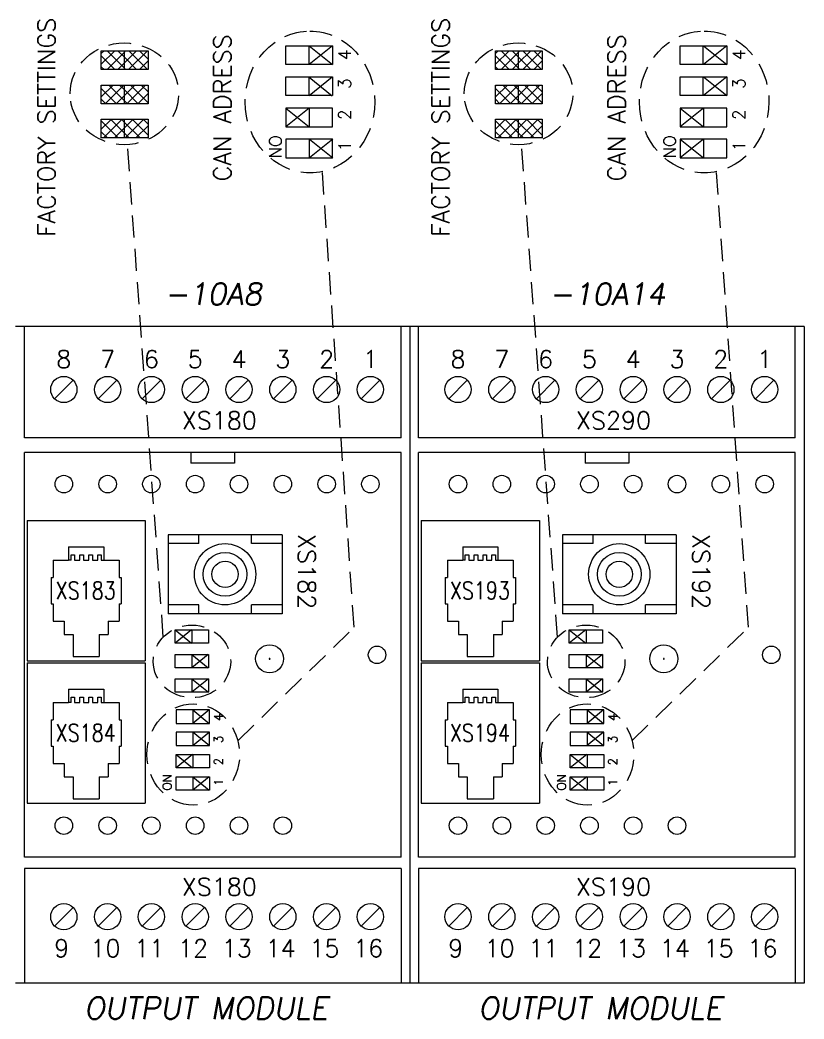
# Model space of a CAD drawing. Extents: x -2993 to 3661, y -4147 to -1441.
# Drawn here: x -1472.5 to -1383, y -2307.7 to -2193.6 of the extents above; entities that cross this region are included whole.
import ezdxf
from ezdxf.enums import TextEntityAlignment as Align

# ---------------------------------------------------------------- set-up
doc = ezdxf.new("R2010")
doc.units = 0
doc.header["$LTSCALE"] = 0.1
doc.header["$MEASUREMENT"] = 0
doc.linetypes.add('DASHED', pattern=[19.05, 12.7, -6.35])
doc.layers.get('0').update_dxf_attribs({"linetype": 'CONTINUOUS'})
doc.styles.get("Standard").update_dxf_attribs({"font": 'simplex.shx'})

msp = doc.modelspace()

# ---------------------------------------------------------------- linework, layer by layer
at = {"linetype": 'Continuous', "lineweight": 13}
for p, q in [((-1442.17, -2196.59), (-1436.83, -2196.59)), ((-1442.17, -2198.73), (-1442.17, -2196.59)), ((-1439.53, -2198.73), (-1439.53, -2196.59)), ((-1436.83, -2196.59), (-1436.83, -2198.73)), ((-1397.17, -2196.59), (-1391.83, -2196.59)), ((-1397.17, -2198.73), (-1397.17, -2196.59)), ((-1394.53, -2198.73), (-1394.53, -2196.59)), ((-1391.83, -2196.59), (-1391.83, -2198.73)), ((-1463.24, -2197.17), (-1457.9, -2197.17)), ((-1463.24, -2199.3), (-1463.24, -2197.17)), ((-1460.61, -2199.3), (-1460.61, -2197.17)), ((-1457.9, -2197.17), (-1457.9, -2199.3)), ((-1418.24, -2197.17), (-1412.9, -2197.17)), ((-1418.24, -2199.3), (-1418.24, -2197.17)), ((-1415.61, -2199.3), (-1415.61, -2197.17)), ((-1412.9, -2197.17), (-1412.9, -2199.3)), ((-1457.9, -2199.3), (-1463.24, -2199.3)), ((-1436.83, -2198.73), (-1442.17, -2198.73)), ((-1412.9, -2199.3), (-1418.24, -2199.3)), ((-1391.83, -2198.73), (-1397.17, -2198.73)), ((-1442.17, -2200.15), (-1436.83, -2200.15)), ((-1442.17, -2202.28), (-1442.17, -2200.15)), ((-1439.53, -2202.28), (-1439.53, -2200.15)), ((-1436.83, -2200.15), (-1436.83, -2202.28)), ((-1397.17, -2200.15), (-1391.83, -2200.15)), ((-1397.17, -2202.28), (-1397.17, -2200.15)), ((-1394.53, -2202.28), (-1394.53, -2200.15)), ((-1391.83, -2200.15), (-1391.83, -2202.28)), ((-1463.24, -2201.08), (-1457.9, -2201.08)), ((-1463.24, -2203.21), (-1463.24, -2201.08)), ((-1460.61, -2203.21), (-1460.61, -2201.08)), ((-1457.9, -2201.08), (-1457.9, -2203.21)), ((-1418.24, -2201.08), (-1412.9, -2201.08)), ((-1418.24, -2203.21), (-1418.24, -2201.08)), ((-1415.61, -2203.21), (-1415.61, -2201.08)), ((-1412.9, -2201.08), (-1412.9, -2203.21)), ((-1436.83, -2202.28), (-1442.17, -2202.28)), ((-1391.83, -2202.28), (-1397.17, -2202.28)), ((-1457.9, -2203.21), (-1463.24, -2203.21)), ((-1436.83, -2203.71), (-1442.17, -2203.71)), ((-1442.17, -2203.71), (-1442.17, -2205.84)), ((-1439.46, -2205.84), (-1439.46, -2203.71)), ((-1436.83, -2205.84), (-1436.83, -2203.71)), ((-1412.9, -2203.21), (-1418.24, -2203.21)), ((-1391.83, -2203.71), (-1397.17, -2203.71)), ((-1397.17, -2203.71), (-1397.17, -2205.84)), ((-1394.46, -2205.84), (-1394.46, -2203.71)), ((-1391.83, -2205.84), (-1391.83, -2203.71)), ((-1463.24, -2204.99), (-1457.9, -2204.99)), ((-1463.24, -2207.12), (-1463.24, -2204.99)), ((-1460.61, -2207.12), (-1460.61, -2204.99)), ((-1457.9, -2204.99), (-1457.9, -2207.12)), ((-1418.24, -2204.99), (-1412.9, -2204.99)), ((-1418.24, -2207.12), (-1418.24, -2204.99)), ((-1415.61, -2207.12), (-1415.61, -2204.99)), ((-1412.9, -2204.99), (-1412.9, -2207.12)), ((-1442.17, -2205.84), (-1436.83, -2205.84)), ((-1397.17, -2205.84), (-1391.83, -2205.84)), ((-1457.9, -2207.12), (-1463.24, -2207.12)), ((-1436.83, -2207.26), (-1442.17, -2207.26)), ((-1442.17, -2207.26), (-1442.17, -2209.4)), ((-1439.46, -2209.4), (-1439.46, -2207.26)), ((-1436.83, -2209.4), (-1436.83, -2207.26)), ((-1412.9, -2207.12), (-1418.24, -2207.12)), ((-1391.83, -2207.26), (-1397.17, -2207.26)), ((-1397.17, -2207.26), (-1397.17, -2209.4)), ((-1394.46, -2209.4), (-1394.46, -2207.26)), ((-1391.83, -2209.4), (-1391.83, -2207.26)), ((-1442.17, -2209.4), (-1436.83, -2209.4)), ((-1397.17, -2209.4), (-1391.83, -2209.4)), ((-1466.69, -2254.73), (-1466.29, -2254.73)), ((-1466.69, -2255.31), (-1466.69, -2254.73)), ((-1466.29, -2254.73), (-1466.29, -2255.31)), ((-1465.68, -2254.73), (-1465.27, -2254.73)), ((-1465.68, -2255.31), (-1465.68, -2254.73)), ((-1465.27, -2254.73), (-1465.27, -2255.31)), ((-1464.66, -2255.31), (-1464.66, -2254.73)), ((-1464.66, -2254.73), (-1464.26, -2254.73)), ((-1464.26, -2254.73), (-1464.26, -2255.31)), ((-1463.65, -2254.73), (-1463.24, -2254.73)), ((-1463.65, -2255.31), (-1463.65, -2254.73)), ((-1463.24, -2254.73), (-1463.24, -2255.31)), ((-1421.69, -2254.73), (-1421.29, -2254.73)), ((-1421.69, -2255.31), (-1421.69, -2254.73)), ((-1421.29, -2254.73), (-1421.29, -2255.31)), ((-1420.68, -2254.73), (-1420.27, -2254.73)), ((-1420.68, -2255.31), (-1420.68, -2254.73)), ((-1420.27, -2254.73), (-1420.27, -2255.31)), ((-1419.66, -2255.31), (-1419.66, -2254.73)), ((-1419.66, -2254.73), (-1419.26, -2254.73)), ((-1419.26, -2254.73), (-1419.26, -2255.31)), ((-1418.65, -2254.73), (-1418.24, -2254.73)), ((-1418.65, -2255.31), (-1418.65, -2254.73)), ((-1418.24, -2254.73), (-1418.24, -2255.31)), ((-1466.29, -2255.31), (-1465.68, -2255.31)), ((-1465.27, -2255.31), (-1464.66, -2255.31)), ((-1464.26, -2255.31), (-1463.65, -2255.31)), ((-1421.29, -2255.31), (-1420.68, -2255.31)), ((-1420.27, -2255.31), (-1419.66, -2255.31)), ((-1419.26, -2255.31), (-1418.65, -2255.31)), ((-1454.82, -2264.81), (-1454.82, -2263.29)), ((-1454.82, -2263.29), (-1451.01, -2263.29)), ((-1454.82, -2263.29), (-1451.01, -2263.29)), ((-1452.89, -2263.29), (-1452.89, -2264.81)), ((-1451.01, -2263.29), (-1451.01, -2264.81)), ((-1409.82, -2264.81), (-1409.82, -2263.29)), ((-1409.82, -2263.29), (-1406.01, -2263.29)), ((-1409.82, -2263.29), (-1406.01, -2263.29)), ((-1407.89, -2263.29), (-1407.89, -2264.81)), ((-1406.01, -2263.29), (-1406.01, -2264.81)), ((-1451.01, -2264.81), (-1454.82, -2264.81)), ((-1451.01, -2264.81), (-1454.82, -2264.81)), ((-1406.01, -2264.81), (-1409.82, -2264.81)), ((-1406.01, -2264.81), (-1409.82, -2264.81)), ((-1454.82, -2267.61), (-1454.82, -2266.08)), ((-1454.82, -2266.08), (-1451.01, -2266.08)), ((-1454.82, -2266.08), (-1451.01, -2266.08)), ((-1452.89, -2266.08), (-1452.89, -2267.61)), ((-1451.01, -2266.08), (-1451.01, -2267.61)), ((-1409.82, -2267.61), (-1409.82, -2266.08)), ((-1409.82, -2266.08), (-1406.01, -2266.08)), ((-1409.82, -2266.08), (-1406.01, -2266.08)), ((-1407.89, -2266.08), (-1407.89, -2267.61)), ((-1406.01, -2266.08), (-1406.01, -2267.61)), ((-1451.01, -2267.61), (-1454.82, -2267.61)), ((-1451.01, -2267.61), (-1454.82, -2267.61)), ((-1406.01, -2267.61), (-1409.82, -2267.61)), ((-1406.01, -2267.61), (-1409.82, -2267.61)), ((-1454.82, -2270.4), (-1454.82, -2268.88)), ((-1454.82, -2268.88), (-1451.01, -2268.88)), ((-1454.82, -2268.88), (-1451.01, -2268.88)), ((-1452.89, -2268.88), (-1452.89, -2270.4)), ((-1451.01, -2268.88), (-1451.01, -2270.4)), ((-1409.82, -2270.4), (-1409.82, -2268.88)), ((-1409.82, -2268.88), (-1406.01, -2268.88)), ((-1409.82, -2268.88), (-1406.01, -2268.88)), ((-1407.89, -2268.88), (-1407.89, -2270.4)), ((-1406.01, -2268.88), (-1406.01, -2270.4)), ((-1466.69, -2271.56), (-1466.69, -2270.98)), ((-1466.69, -2270.98), (-1466.29, -2270.98)), ((-1466.29, -2270.98), (-1466.29, -2271.56)), ((-1465.68, -2270.98), (-1465.27, -2270.98)), ((-1465.68, -2271.56), (-1465.68, -2270.98)), ((-1465.27, -2270.98), (-1465.27, -2271.56)), ((-1464.66, -2271.56), (-1464.66, -2270.98)), ((-1464.66, -2270.98), (-1464.26, -2270.98)), ((-1464.26, -2270.98), (-1464.26, -2271.56)), ((-1463.65, -2271.56), (-1463.65, -2270.98)), ((-1463.65, -2270.98), (-1463.24, -2270.98)), ((-1463.24, -2270.98), (-1463.24, -2271.56)), ((-1451.01, -2270.4), (-1454.82, -2270.4)), ((-1451.01, -2270.4), (-1454.82, -2270.4)), ((-1421.69, -2271.56), (-1421.69, -2270.98)), ((-1421.69, -2270.98), (-1421.29, -2270.98)), ((-1421.29, -2270.98), (-1421.29, -2271.56)), ((-1420.68, -2270.98), (-1420.27, -2270.98)), ((-1420.68, -2271.56), (-1420.68, -2270.98)), ((-1420.27, -2270.98), (-1420.27, -2271.56)), ((-1419.66, -2271.56), (-1419.66, -2270.98)), ((-1419.66, -2270.98), (-1419.26, -2270.98)), ((-1419.26, -2270.98), (-1419.26, -2271.56)), ((-1418.65, -2271.56), (-1418.65, -2270.98)), ((-1418.65, -2270.98), (-1418.24, -2270.98)), ((-1418.24, -2270.98), (-1418.24, -2271.56)), ((-1406.01, -2270.4), (-1409.82, -2270.4)), ((-1406.01, -2270.4), (-1409.82, -2270.4)), ((-1466.29, -2271.56), (-1465.68, -2271.56)), ((-1465.27, -2271.56), (-1464.66, -2271.56)), ((-1464.26, -2271.56), (-1463.65, -2271.56)), ((-1421.29, -2271.56), (-1420.68, -2271.56)), ((-1420.27, -2271.56), (-1419.66, -2271.56)), ((-1419.26, -2271.56), (-1418.65, -2271.56)), ((-1454.7, -2272.43), (-1454.7, -2273.96)), ((-1450.89, -2272.43), (-1454.7, -2272.43)), ((-1452.79, -2272.43), (-1452.79, -2273.96)), ((-1450.89, -2273.96), (-1450.89, -2272.43)), ((-1409.7, -2272.43), (-1409.7, -2273.96)), ((-1405.89, -2272.43), (-1409.7, -2272.43)), ((-1407.79, -2272.43), (-1407.79, -2273.96)), ((-1405.89, -2273.96), (-1405.89, -2272.43)), ((-1454.7, -2273.96), (-1450.89, -2273.96)), ((-1409.7, -2273.96), (-1405.89, -2273.96)), ((-1450.89, -2274.97), (-1454.7, -2274.97)), ((-1454.7, -2274.97), (-1454.7, -2276.5)), ((-1452.79, -2274.97), (-1452.79, -2276.5)), ((-1450.89, -2276.5), (-1450.89, -2274.97)), ((-1405.89, -2274.97), (-1409.7, -2274.97)), ((-1409.7, -2274.97), (-1409.7, -2276.5)), ((-1407.79, -2274.97), (-1407.79, -2276.5)), ((-1405.89, -2276.5), (-1405.89, -2274.97)), ((-1454.7, -2276.5), (-1450.89, -2276.5)), ((-1409.7, -2276.5), (-1405.89, -2276.5)), ((-1454.7, -2279.04), (-1454.7, -2277.51)), ((-1454.7, -2277.51), (-1450.89, -2277.51)), ((-1452.79, -2277.51), (-1452.79, -2279.04)), ((-1450.89, -2277.51), (-1450.89, -2279.04)), ((-1409.7, -2279.04), (-1409.7, -2277.51)), ((-1409.7, -2277.51), (-1405.89, -2277.51)), ((-1407.79, -2277.51), (-1407.79, -2279.04)), ((-1405.89, -2277.51), (-1405.89, -2279.04)), ((-1450.89, -2279.04), (-1454.7, -2279.04)), ((-1405.89, -2279.04), (-1409.7, -2279.04)), ((-1454.7, -2280.05), (-1450.89, -2280.05)), ((-1454.7, -2281.58), (-1454.7, -2280.05)), ((-1452.79, -2280.05), (-1452.79, -2281.58)), ((-1450.89, -2280.05), (-1450.89, -2281.58)), ((-1409.7, -2280.05), (-1405.89, -2280.05)), ((-1409.7, -2281.58), (-1409.7, -2280.05)), ((-1407.79, -2280.05), (-1407.79, -2281.58)), ((-1405.89, -2280.05), (-1405.89, -2281.58)), ((-1450.89, -2281.58), (-1454.7, -2281.58)), ((-1405.89, -2281.58), (-1409.7, -2281.58))]:
    msp.add_line(p, q, dxfattribs=at)
at = {"color": 7, "lineweight": 13}
for p, q in [((-1436.83, -2196.59), (-1439.5, -2198.73)), ((-1439.5, -2196.59), (-1436.83, -2198.73)), ((-1391.83, -2196.59), (-1394.5, -2198.73)), ((-1394.5, -2196.59), (-1391.83, -2198.73)), ((-1436.87, -2200.18), (-1439.53, -2202.31)), ((-1439.53, -2200.18), (-1436.87, -2202.31)), ((-1391.83, -2200.15), (-1394.5, -2202.28)), ((-1394.5, -2200.15), (-1391.83, -2202.28)), ((-1439.5, -2203.71), (-1442.17, -2205.84)), ((-1442.17, -2203.71), (-1439.5, -2205.84)), ((-1394.5, -2203.71), (-1397.17, -2205.84)), ((-1397.17, -2203.71), (-1394.5, -2205.84)), ((-1436.8, -2207.26), (-1439.46, -2209.4)), ((-1439.46, -2207.26), (-1436.8, -2209.4)), ((-1394.5, -2207.26), (-1397.17, -2209.4)), ((-1397.17, -2207.26), (-1394.5, -2209.4)), ((-1454.82, -2263.29), (-1452.94, -2264.81)), ((-1452.94, -2263.29), (-1454.82, -2264.81)), ((-1409.82, -2263.29), (-1407.94, -2264.81)), ((-1407.94, -2263.29), (-1409.82, -2264.81)), ((-1452.92, -2266.08), (-1451.04, -2267.61)), ((-1451.04, -2266.08), (-1452.92, -2267.61)), ((-1407.92, -2266.08), (-1406.04, -2267.61)), ((-1406.04, -2266.08), (-1407.92, -2267.61)), ((-1452.89, -2268.88), (-1451.01, -2270.4)), ((-1451.01, -2268.88), (-1452.89, -2270.4)), ((-1407.89, -2268.88), (-1406.01, -2270.4)), ((-1406.01, -2268.88), (-1407.89, -2270.4)), ((-1452.79, -2272.43), (-1450.91, -2273.96)), ((-1450.91, -2272.43), (-1452.79, -2273.96)), ((-1407.79, -2272.43), (-1405.91, -2273.96)), ((-1405.91, -2272.43), (-1407.79, -2273.96)), ((-1452.77, -2274.97), (-1450.89, -2276.5)), ((-1450.89, -2274.97), (-1452.77, -2276.5)), ((-1407.79, -2274.97), (-1405.91, -2276.5)), ((-1405.91, -2274.97), (-1407.79, -2276.5)), ((-1454.7, -2277.51), (-1452.82, -2279.04)), ((-1452.82, -2277.51), (-1454.7, -2279.04)), ((-1409.7, -2277.51), (-1407.82, -2279.04)), ((-1407.82, -2277.51), (-1409.7, -2279.04)), ((-1452.79, -2280.05), (-1450.91, -2281.58)), ((-1450.91, -2280.05), (-1452.79, -2281.58)), ((-1409.7, -2280.05), (-1407.82, -2281.58)), ((-1407.82, -2280.05), (-1409.7, -2281.58))]:
    msp.add_line(p, q, dxfattribs=at)
at = {"lineweight": 13}
for p, q in [((-1463.24, -2197.47), (-1462.93, -2197.17)), ((-1463.24, -2198.71), (-1461.7, -2197.17)), ((-1461.69, -2199.3), (-1463.24, -2197.75)), ((-1460.61, -2199.15), (-1462.59, -2197.17)), ((-1462.59, -2199.3), (-1460.61, -2197.31)), ((-1460.61, -2197.91), (-1461.35, -2197.17)), ((-1460.61, -2197.31), (-1460.46, -2197.17)), ((-1460.61, -2198.55), (-1459.22, -2197.17)), ((-1459.22, -2199.3), (-1460.61, -2197.91)), ((-1460.12, -2199.3), (-1457.98, -2197.17)), ((-1457.98, -2199.3), (-1460.11, -2197.17)), ((-1457.9, -2198.14), (-1458.88, -2197.17)), ((-1418.24, -2197.47), (-1417.93, -2197.17)), ((-1418.24, -2198.71), (-1416.7, -2197.17)), ((-1416.69, -2199.3), (-1418.24, -2197.75)), ((-1415.61, -2199.15), (-1417.59, -2197.17)), ((-1417.59, -2199.3), (-1415.61, -2197.31)), ((-1415.61, -2197.91), (-1416.35, -2197.17)), ((-1415.61, -2197.31), (-1415.46, -2197.17)), ((-1415.61, -2198.55), (-1414.22, -2197.17)), ((-1414.22, -2199.3), (-1415.61, -2197.91)), ((-1415.12, -2199.3), (-1412.98, -2197.17)), ((-1412.98, -2199.3), (-1415.11, -2197.17)), ((-1412.9, -2198.14), (-1413.88, -2197.17)), ((-1462.93, -2199.3), (-1463.24, -2198.99)), ((-1461.35, -2199.3), (-1460.61, -2198.55)), ((-1460.46, -2199.3), (-1460.61, -2199.15)), ((-1458.88, -2199.3), (-1457.9, -2198.32)), ((-1417.93, -2199.3), (-1418.24, -2198.99)), ((-1416.35, -2199.3), (-1415.61, -2198.55)), ((-1415.46, -2199.3), (-1415.61, -2199.15)), ((-1413.88, -2199.3), (-1412.9, -2198.32)), ((-1463.24, -2201.18), (-1463.13, -2201.08)), ((-1463.24, -2202.42), (-1461.89, -2201.08)), ((-1461.49, -2203.21), (-1463.24, -2201.47)), ((-1462.79, -2203.21), (-1460.66, -2201.08)), ((-1460.61, -2202.86), (-1462.39, -2201.08)), ((-1460.61, -2201.62), (-1461.15, -2201.08)), ((-1460.61, -2202.26), (-1459.42, -2201.08)), ((-1460.32, -2203.21), (-1458.18, -2201.08)), ((-1457.9, -2203.09), (-1459.92, -2201.08)), ((-1457.9, -2201.85), (-1458.68, -2201.08)), ((-1418.24, -2201.18), (-1418.13, -2201.08)), ((-1418.24, -2202.42), (-1416.89, -2201.08)), ((-1416.49, -2203.21), (-1418.24, -2201.47)), ((-1417.79, -2203.21), (-1415.66, -2201.08)), ((-1415.61, -2202.86), (-1417.39, -2201.08)), ((-1415.61, -2201.62), (-1416.15, -2201.08)), ((-1415.61, -2202.26), (-1414.42, -2201.08)), ((-1415.32, -2203.21), (-1413.18, -2201.08)), ((-1412.9, -2203.09), (-1414.92, -2201.08)), ((-1412.9, -2201.85), (-1413.68, -2201.08)), ((-1462.73, -2203.21), (-1463.24, -2202.7)), ((-1461.55, -2203.21), (-1460.61, -2202.26)), ((-1459.02, -2203.21), (-1460.61, -2201.62)), ((-1459.08, -2203.21), (-1457.9, -2202.04)), ((-1417.73, -2203.21), (-1418.24, -2202.7)), ((-1416.55, -2203.21), (-1415.61, -2202.26)), ((-1414.02, -2203.21), (-1415.61, -2201.62)), ((-1414.08, -2203.21), (-1412.9, -2202.04)), ((-1460.26, -2203.21), (-1460.61, -2202.86)), ((-1415.26, -2203.21), (-1415.61, -2202.86)), ((-1463.24, -2206.13), (-1462.09, -2204.99)), ((-1462.99, -2207.12), (-1460.86, -2204.99)), ((-1460.61, -2206.57), (-1462.19, -2204.99)), ((-1460.61, -2205.34), (-1460.95, -2204.99)), ((-1460.61, -2205.97), (-1459.62, -2204.99)), ((-1460.52, -2207.12), (-1458.38, -2204.99)), ((-1457.9, -2206.8), (-1459.72, -2204.99)), ((-1457.9, -2205.56), (-1458.48, -2204.99)), ((-1418.24, -2206.13), (-1417.09, -2204.99)), ((-1417.99, -2207.12), (-1415.86, -2204.99)), ((-1415.61, -2206.57), (-1417.19, -2204.99)), ((-1415.61, -2205.34), (-1415.95, -2204.99)), ((-1415.61, -2205.97), (-1414.62, -2204.99)), ((-1415.52, -2207.12), (-1413.38, -2204.99)), ((-1412.9, -2206.8), (-1414.72, -2204.99)), ((-1412.9, -2205.56), (-1413.48, -2204.99)), ((-1461.3, -2207.12), (-1463.24, -2205.18)), ((-1461.75, -2207.12), (-1460.61, -2205.97)), ((-1458.82, -2207.12), (-1460.61, -2205.34)), ((-1459.28, -2207.12), (-1457.9, -2205.75)), ((-1416.3, -2207.12), (-1418.24, -2205.18)), ((-1416.75, -2207.12), (-1415.61, -2205.97)), ((-1413.82, -2207.12), (-1415.61, -2205.34)), ((-1414.28, -2207.12), (-1412.9, -2205.75)), ((-1462.53, -2207.12), (-1463.24, -2206.42)), ((-1460.06, -2207.12), (-1460.61, -2206.57)), ((-1458.04, -2207.12), (-1457.9, -2206.99)), ((-1417.53, -2207.12), (-1418.24, -2206.42)), ((-1415.06, -2207.12), (-1415.61, -2206.57)), ((-1413.04, -2207.12), (-1412.9, -2206.99)), ((-1428.02, -2228.64), (-1473.02, -2228.64)), ((-1428.02, -2228.64), (-1473.02, -2228.64)), ((-1472.02, -2241.34), (-1472.02, -2228.64)), ((-1429.02, -2241.34), (-1429.02, -2228.64)), ((-1428.02, -2228.64), (-1428.02, -2303.64)), ((-1428.02, -2228.64), (-1428.02, -2303.64)), ((-1428.02, -2228.64), (-1428.02, -2303.64)), ((-1428.02, -2228.64), (-1428.02, -2303.64)), ((-1428.02, -2228.64), (-1428.02, -2303.64)), ((-1428.02, -2228.64), (-1428.02, -2303.64)), ((-1428.02, -2228.64), (-1428.02, -2303.64)), ((-1428.02, -2228.64), (-1428.02, -2303.64)), ((-1383.02, -2228.64), (-1428.02, -2228.64)), ((-1383.02, -2228.64), (-1428.02, -2228.64)), ((-1428.02, -2228.64), (-1428.02, -2303.64)), ((-1428.02, -2228.64), (-1428.02, -2303.64)), ((-1428.02, -2228.64), (-1428.02, -2303.64)), ((-1428.02, -2228.64), (-1428.02, -2303.64)), ((-1428.02, -2228.64), (-1428.02, -2303.64)), ((-1428.02, -2228.64), (-1428.02, -2303.64)), ((-1428.02, -2228.64), (-1428.02, -2303.64)), ((-1427.02, -2241.34), (-1427.02, -2228.64)), ((-1384.02, -2241.34), (-1384.02, -2228.64)), ((-1383.02, -2228.64), (-1383.02, -2303.64)), ((-1383.02, -2228.64), (-1383.02, -2303.64)), ((-1383.02, -2228.64), (-1383.02, -2303.64)), ((-1383.02, -2228.64), (-1383.02, -2303.64)), ((-1383.02, -2228.64), (-1383.02, -2303.64)), ((-1383.02, -2228.64), (-1383.02, -2303.64)), ((-1383.02, -2228.64), (-1383.02, -2303.64)), ((-1383.02, -2228.64), (-1383.02, -2303.64)), ((-1383.02, -2228.64), (-1383.02, -2303.64)), ((-1383.02, -2228.64), (-1383.02, -2303.64)), ((-1383.02, -2228.64), (-1383.02, -2303.64)), ((-1383.02, -2228.64), (-1383.02, -2303.64)), ((-1383.02, -2228.64), (-1383.02, -2303.64)), ((-1383.02, -2228.64), (-1383.02, -2303.64)), ((-1383.02, -2228.64), (-1383.02, -2303.64)), ((-1466.46, -2234.78), (-1468.58, -2236.9)), ((-1461.46, -2234.78), (-1463.58, -2236.9)), ((-1456.46, -2234.78), (-1458.58, -2236.9)), ((-1451.46, -2234.78), (-1453.58, -2236.9)), ((-1446.46, -2234.78), (-1448.58, -2236.9)), ((-1441.46, -2234.78), (-1443.58, -2236.9)), ((-1436.46, -2234.78), (-1438.58, -2236.9)), ((-1431.46, -2234.78), (-1433.58, -2236.9)), ((-1421.46, -2234.78), (-1423.58, -2236.9)), ((-1416.46, -2234.78), (-1418.58, -2236.9)), ((-1411.46, -2234.78), (-1413.58, -2236.9)), ((-1406.46, -2234.78), (-1408.58, -2236.9)), ((-1401.46, -2234.78), (-1403.58, -2236.9)), ((-1396.46, -2234.78), (-1398.58, -2236.9)), ((-1391.46, -2234.78), (-1393.58, -2236.9)), ((-1386.46, -2234.78), (-1388.58, -2236.9)), ((-1429.02, -2241.34), (-1472.02, -2241.34)), ((-1428.02, -2240.89), (-1428.02, -2291.39)), ((-1384.02, -2241.34), (-1427.02, -2241.34)), ((-1383.02, -2240.89), (-1383.02, -2291.39)), ((-1429.02, -2243.04), (-1472.02, -2243.04)), ((-1472.02, -2289.24), (-1472.02, -2243.04)), ((-1453.02, -2243.04), (-1453.02, -2244.24)), ((-1448.02, -2243.04), (-1448.02, -2244.24)), ((-1429.02, -2289.24), (-1429.02, -2243.04)), ((-1384.02, -2243.04), (-1427.02, -2243.04)), ((-1427.02, -2289.24), (-1427.02, -2243.04)), ((-1408.02, -2243.04), (-1408.02, -2244.24)), ((-1403.02, -2243.04), (-1403.02, -2244.24)), ((-1384.02, -2289.24), (-1384.02, -2243.04)), ((-1448.02, -2244.24), (-1453.02, -2244.24)), ((-1403.02, -2244.24), (-1408.02, -2244.24)), ((-1471.72, -2250.81), (-1458.22, -2250.81)), ((-1471.72, -2250.81), (-1471.72, -2266.81)), ((-1458.22, -2250.81), (-1458.22, -2266.81)), ((-1426.72, -2250.81), (-1413.22, -2250.81)), ((-1426.72, -2250.81), (-1426.72, -2266.81)), ((-1413.22, -2250.81), (-1413.22, -2266.81)), ((-1442.61, -2252.44), (-1455.61, -2252.44)), ((-1455.61, -2252.44), (-1455.61, -2261.44)), ((-1452.11, -2253.44), (-1452.11, -2252.44)), ((-1446.11, -2253.44), (-1446.11, -2252.44)), ((-1442.61, -2252.44), (-1442.61, -2261.44)), ((-1397.61, -2252.44), (-1410.61, -2252.44)), ((-1410.61, -2252.44), (-1410.61, -2261.44)), ((-1407.11, -2253.44), (-1407.11, -2252.44)), ((-1401.11, -2253.44), (-1401.11, -2252.44)), ((-1397.61, -2252.44), (-1397.61, -2261.44)), ((-1466.97, -2253.81), (-1462.97, -2253.81)), ((-1466.97, -2253.81), (-1466.97, -2255.31)), ((-1462.97, -2253.81), (-1462.97, -2255.31)), ((-1452.11, -2253.44), (-1455.61, -2253.44)), ((-1442.61, -2253.44), (-1446.11, -2253.44)), ((-1421.97, -2253.81), (-1417.97, -2253.81)), ((-1421.97, -2253.81), (-1421.97, -2255.31)), ((-1417.97, -2253.81), (-1417.97, -2255.31)), ((-1407.11, -2253.44), (-1410.61, -2253.44)), ((-1397.61, -2253.44), (-1401.11, -2253.44)), ((-1468.72, -2255.31), (-1466.97, -2255.31)), ((-1468.72, -2255.31), (-1468.72, -2257.31)), ((-1466.69, -2255.31), (-1466.97, -2255.31)), ((-1463.24, -2255.31), (-1462.97, -2255.31)), ((-1462.97, -2255.31), (-1461.22, -2255.31)), ((-1461.22, -2255.31), (-1461.22, -2257.31)), ((-1423.72, -2255.31), (-1421.97, -2255.31)), ((-1423.72, -2255.31), (-1423.72, -2257.31)), ((-1421.69, -2255.31), (-1421.97, -2255.31)), ((-1418.24, -2255.31), (-1417.97, -2255.31)), ((-1417.97, -2255.31), (-1416.22, -2255.31)), ((-1416.22, -2255.31), (-1416.22, -2257.31)), ((-1468.97, -2257.31), (-1468.72, -2257.31)), ((-1468.97, -2257.31), (-1468.97, -2260.31)), ((-1461.22, -2257.31), (-1460.97, -2257.31)), ((-1460.97, -2257.31), (-1460.97, -2260.31)), ((-1423.97, -2257.31), (-1423.72, -2257.31)), ((-1423.97, -2257.31), (-1423.97, -2260.31)), ((-1416.22, -2257.31), (-1415.97, -2257.31)), ((-1415.97, -2257.31), (-1415.97, -2260.31)), ((-1468.97, -2260.31), (-1468.72, -2260.31)), ((-1468.72, -2260.31), (-1468.72, -2262.31)), ((-1461.22, -2260.31), (-1460.97, -2260.31)), ((-1461.22, -2260.31), (-1461.22, -2262.31)), ((-1452.11, -2260.44), (-1455.61, -2260.44)), ((-1452.11, -2261.44), (-1452.11, -2260.44)), ((-1442.61, -2260.44), (-1446.11, -2260.44)), ((-1446.11, -2261.44), (-1446.11, -2260.44)), ((-1423.97, -2260.31), (-1423.72, -2260.31)), ((-1423.72, -2260.31), (-1423.72, -2262.31)), ((-1416.22, -2260.31), (-1415.97, -2260.31)), ((-1416.22, -2260.31), (-1416.22, -2262.31)), ((-1407.11, -2260.44), (-1410.61, -2260.44)), ((-1407.11, -2261.44), (-1407.11, -2260.44)), ((-1397.61, -2260.44), (-1401.11, -2260.44)), ((-1401.11, -2261.44), (-1401.11, -2260.44)), ((-1442.61, -2261.44), (-1455.61, -2261.44)), ((-1397.61, -2261.44), (-1410.61, -2261.44)), ((-1468.72, -2262.31), (-1467.47, -2262.31)), ((-1467.47, -2262.31), (-1467.47, -2263.81)), ((-1462.47, -2262.31), (-1462.47, -2263.81)), ((-1462.47, -2262.31), (-1461.22, -2262.31)), ((-1423.72, -2262.31), (-1422.47, -2262.31)), ((-1422.47, -2262.31), (-1422.47, -2263.81)), ((-1417.47, -2262.31), (-1417.47, -2263.81)), ((-1417.47, -2262.31), (-1416.22, -2262.31)), ((-1467.47, -2263.81), (-1466.47, -2263.81)), ((-1466.47, -2263.81), (-1466.47, -2266.31)), ((-1463.47, -2263.81), (-1463.47, -2266.31)), ((-1463.47, -2263.81), (-1462.47, -2263.81)), ((-1422.47, -2263.81), (-1421.47, -2263.81)), ((-1421.47, -2263.81), (-1421.47, -2266.31)), ((-1418.47, -2263.81), (-1418.47, -2266.31)), ((-1418.47, -2263.81), (-1417.47, -2263.81)), ((-1466.47, -2266.31), (-1463.47, -2266.31)), ((-1421.47, -2266.31), (-1418.47, -2266.31)), ((-1471.72, -2266.81), (-1458.22, -2266.81)), ((-1471.72, -2267.06), (-1471.72, -2283.06)), ((-1471.72, -2267.06), (-1458.22, -2267.06)), ((-1458.22, -2267.06), (-1458.22, -2283.06)), ((-1426.72, -2266.81), (-1413.22, -2266.81)), ((-1426.72, -2267.06), (-1426.72, -2283.06)), ((-1426.72, -2267.06), (-1413.22, -2267.06)), ((-1413.22, -2267.06), (-1413.22, -2283.06)), ((-1466.97, -2270.06), (-1462.97, -2270.06)), ((-1466.97, -2270.06), (-1466.97, -2271.56)), ((-1462.97, -2270.06), (-1462.97, -2271.56)), ((-1421.97, -2270.06), (-1417.97, -2270.06)), ((-1421.97, -2270.06), (-1421.97, -2271.56)), ((-1417.97, -2270.06), (-1417.97, -2271.56)), ((-1468.72, -2271.56), (-1468.72, -2273.56)), ((-1468.72, -2271.56), (-1466.97, -2271.56)), ((-1466.69, -2271.56), (-1466.97, -2271.56)), ((-1463.24, -2271.56), (-1462.97, -2271.56)), ((-1462.97, -2271.56), (-1461.22, -2271.56)), ((-1461.22, -2271.56), (-1461.22, -2273.56)), ((-1423.72, -2271.56), (-1423.72, -2273.56)), ((-1423.72, -2271.56), (-1421.97, -2271.56)), ((-1421.69, -2271.56), (-1421.97, -2271.56)), ((-1418.24, -2271.56), (-1417.97, -2271.56)), ((-1417.97, -2271.56), (-1416.22, -2271.56)), ((-1416.22, -2271.56), (-1416.22, -2273.56)), ((-1468.97, -2273.56), (-1468.97, -2276.56)), ((-1468.97, -2273.56), (-1468.72, -2273.56)), ((-1461.22, -2273.56), (-1460.97, -2273.56)), ((-1460.97, -2273.56), (-1460.97, -2276.56)), ((-1423.97, -2273.56), (-1423.97, -2276.56)), ((-1423.97, -2273.56), (-1423.72, -2273.56)), ((-1416.22, -2273.56), (-1415.97, -2273.56)), ((-1415.97, -2273.56), (-1415.97, -2276.56)), ((-1468.97, -2276.56), (-1468.72, -2276.56)), ((-1468.72, -2276.56), (-1468.72, -2278.56)), ((-1461.22, -2276.56), (-1461.22, -2278.56)), ((-1461.22, -2276.56), (-1460.97, -2276.56)), ((-1423.97, -2276.56), (-1423.72, -2276.56)), ((-1423.72, -2276.56), (-1423.72, -2278.56)), ((-1416.22, -2276.56), (-1416.22, -2278.56)), ((-1416.22, -2276.56), (-1415.97, -2276.56)), ((-1468.72, -2278.56), (-1467.47, -2278.56)), ((-1467.47, -2278.56), (-1467.47, -2280.06)), ((-1462.47, -2278.56), (-1462.47, -2280.06)), ((-1462.47, -2278.56), (-1461.22, -2278.56)), ((-1423.72, -2278.56), (-1422.47, -2278.56)), ((-1422.47, -2278.56), (-1422.47, -2280.06)), ((-1417.47, -2278.56), (-1417.47, -2280.06)), ((-1417.47, -2278.56), (-1416.22, -2278.56)), ((-1467.47, -2280.06), (-1466.47, -2280.06)), ((-1466.47, -2280.06), (-1466.47, -2282.56)), ((-1463.47, -2280.06), (-1463.47, -2282.56)), ((-1463.47, -2280.06), (-1462.47, -2280.06)), ((-1422.47, -2280.06), (-1421.47, -2280.06)), ((-1421.47, -2280.06), (-1421.47, -2282.56)), ((-1418.47, -2280.06), (-1418.47, -2282.56)), ((-1418.47, -2280.06), (-1417.47, -2280.06)), ((-1466.47, -2282.56), (-1463.47, -2282.56)), ((-1421.47, -2282.56), (-1418.47, -2282.56)), ((-1471.72, -2283.06), (-1458.22, -2283.06)), ((-1426.72, -2283.06), (-1413.22, -2283.06)), ((-1429.02, -2289.24), (-1472.02, -2289.24)), ((-1384.02, -2289.24), (-1427.02, -2289.24)), ((-1429.02, -2290.54), (-1472.02, -2290.54)), ((-1472.02, -2290.54), (-1472.02, -2303.64)), ((-1429.02, -2290.54), (-1429.02, -2303.64)), ((-1384.02, -2290.54), (-1427.02, -2290.54)), ((-1427.02, -2290.54), (-1427.02, -2303.64)), ((-1384.02, -2290.54), (-1384.02, -2303.64)), ((-1466.46, -2294.98), (-1468.58, -2297.1)), ((-1461.46, -2294.98), (-1463.58, -2297.1)), ((-1456.46, -2294.98), (-1458.58, -2297.1)), ((-1451.46, -2294.98), (-1453.58, -2297.1)), ((-1446.46, -2294.98), (-1448.58, -2297.1)), ((-1441.46, -2294.98), (-1443.58, -2297.1)), ((-1436.46, -2294.98), (-1438.58, -2297.1)), ((-1431.46, -2294.98), (-1433.58, -2297.1)), ((-1421.46, -2294.98), (-1423.58, -2297.1)), ((-1416.46, -2294.98), (-1418.58, -2297.1)), ((-1411.46, -2294.98), (-1413.58, -2297.1)), ((-1406.46, -2294.98), (-1408.58, -2297.1)), ((-1401.46, -2294.98), (-1403.58, -2297.1)), ((-1396.46, -2294.98), (-1398.58, -2297.1)), ((-1391.46, -2294.98), (-1393.58, -2297.1)), ((-1386.46, -2294.98), (-1388.58, -2297.1)), ((-1428.02, -2303.64), (-1473.02, -2303.64)), ((-1428.02, -2303.64), (-1429.02, -2303.64)), ((-1383.02, -2303.64), (-1428.02, -2303.64)), ((-1383.02, -2303.64), (-1384.02, -2303.64))]:
    msp.add_line(p, q, dxfattribs=at)
at = {"linetype": 'DASHED', "lineweight": 13, "ltscale": 2}
for p, q in [((-1456.16, -2264.1), (-1460.26, -2207.88)), ((-1411.16, -2264.1), (-1415.26, -2207.88)), ((-1434.37, -2262.99), (-1438.01, -2210.95)), ((-1389.37, -2262.99), (-1393.01, -2210.95)), ((-1447.66, -2275.95), (-1434.37, -2262.99)), ((-1402.66, -2275.95), (-1389.37, -2262.99))]:
    msp.add_line(p, q, dxfattribs=at)
at = {"lineweight": 13}
for centre, radius in [((-1467.52, -2235.84), 1.5), ((-1462.52, -2235.84), 1.5), ((-1457.52, -2235.84), 1.5), ((-1452.52, -2235.84), 1.5), ((-1447.52, -2235.84), 1.5), ((-1442.52, -2235.84), 1.5), ((-1437.52, -2235.84), 1.5), ((-1432.52, -2235.84), 1.5), ((-1422.52, -2235.84), 1.5), ((-1417.52, -2235.84), 1.5), ((-1412.52, -2235.84), 1.5), ((-1407.52, -2235.84), 1.5), ((-1402.52, -2235.84), 1.5), ((-1397.52, -2235.84), 1.5), ((-1392.52, -2235.84), 1.5), ((-1387.52, -2235.84), 1.5), ((-1467.52, -2246.64), 1), ((-1462.52, -2246.64), 1), ((-1457.52, -2246.64), 1), ((-1452.52, -2246.64), 1), ((-1447.52, -2246.64), 1), ((-1442.52, -2246.64), 1), ((-1437.52, -2246.64), 1), ((-1432.52, -2246.64), 1), ((-1422.52, -2246.64), 1), ((-1417.52, -2246.64), 1), ((-1412.52, -2246.64), 1), ((-1407.52, -2246.64), 1), ((-1402.52, -2246.64), 1), ((-1397.52, -2246.64), 1), ((-1392.52, -2246.64), 1), ((-1387.52, -2246.64), 1), ((-1449.11, -2256.94), 2.5), ((-1404.11, -2256.94), 2.5), ((-1444.03, -2266.59), 1.6), ((-1431.76, -2266.14), 1), ((-1399.03, -2266.59), 1.6), ((-1386.76, -2266.14), 1), ((-1467.52, -2285.64), 1), ((-1462.52, -2285.64), 1), ((-1457.52, -2285.64), 1), ((-1452.52, -2285.64), 1), ((-1447.52, -2285.64), 1), ((-1442.52, -2285.64), 1), ((-1422.52, -2285.64), 1), ((-1417.52, -2285.64), 1), ((-1412.52, -2285.64), 1), ((-1407.52, -2285.64), 1), ((-1402.52, -2285.64), 1), ((-1397.52, -2285.64), 1), ((-1467.52, -2296.04), 1.5), ((-1462.52, -2296.04), 1.5), ((-1457.52, -2296.04), 1.5), ((-1452.52, -2296.04), 1.5), ((-1447.52, -2296.04), 1.5), ((-1442.52, -2296.04), 1.5), ((-1437.52, -2296.04), 1.5), ((-1432.52, -2296.04), 1.5), ((-1422.52, -2296.04), 1.5), ((-1417.52, -2296.04), 1.5), ((-1412.52, -2296.04), 1.5), ((-1407.52, -2296.04), 1.5), ((-1402.52, -2296.04), 1.5), ((-1397.52, -2296.04), 1.5), ((-1392.52, -2296.04), 1.5), ((-1387.52, -2296.04), 1.5)]:
    msp.add_circle(centre, radius, dxfattribs=at)
at = {"linetype": 'Continuous', "lineweight": 13}
for centre, radius in [((-1449.11, -2256.94), 3.5), ((-1404.11, -2256.94), 3.5), ((-1449.11, -2256.94), 1.5), ((-1404.11, -2256.94), 1.5)]:
    msp.add_circle(centre, radius, dxfattribs=at)
at = {"lineweight": 13}
for centre, start, end in [((-1444.03, -2266.59), 0, 180), ((-1444.03, -2266.59), 180, 0), ((-1399.03, -2266.59), 0, 180), ((-1399.03, -2266.59), 180, 0)]:
    msp.add_arc(centre, 0.05, start, end, dxfattribs=at)
at = {"linetype": 'DASHED', "lineweight": 13, "ltscale": 2}
for centre, major_axis, ratio in [((-1439.42, -2203.01), (0, 8.09), 0.914373), ((-1394.42, -2203.01), (0, 8.09), 0.914373), ((-1460.61, -2202.08), (-6.19, 0.01), 0.938062), ((-1415.61, -2202.08), (-6.19, 0.01), 0.938062), ((-1452.89, -2266.89), (4.42, -0.01), 0.938062), ((-1407.89, -2266.89), (4.42, -0.01), 0.938062), ((-1452.74, -2277.52), (0, -5.78), 0.914373), ((-1407.74, -2277.52), (0, -5.78), 0.914373)]:
    msp.add_ellipse(centre, major_axis=major_axis, ratio=ratio, dxfattribs=at)

# ---------------------------------------------------------------- texts
at = {"lineweight": 13, "text_generation_flag": 6}
for s, p in [('FACTORY SETTINGS', (-1468.5, -2218.42)), ('FACTORY SETTINGS', (-1423.5, -2218.42)), ('CAN ADRESS', (-1448.42, -2212.08)), ('CAN ADRESS', (-1403.42, -2212.08))]:
    msp.add_text(s, height=2, rotation=270, dxfattribs=at).set_placement(p)
at = {"linetype": 'Continuous', "lineweight": 13, "text_generation_flag": 6}
for s, p in [('4', (-1434.75, -2198.23)), ('4', (-1389.75, -2198.23)), ('3', (-1434.75, -2201.52)), ('3', (-1389.75, -2201.52)), ('2', (-1434.75, -2205.07)), ('2', (-1389.75, -2205.07)), ('1', (-1434.75, -2208.63)), ('1', (-1389.75, -2208.63))]:
    msp.add_text(s, height=1.4, rotation=270, dxfattribs=at).set_placement(p)
at = {"linetype": 'Continuous', "lineweight": 13}
for s, height, rotation, p in [('ON', 1.4, 270, (-1444.06, -2206.82)), ('ON', 1.4, 270, (-1399.06, -2206.82)), ('4', 1, 90, (-1449.36, -2273.68)), ('4', 1, 90, (-1404.36, -2273.68)), ('3', 1, 90, (-1449.36, -2276.22)), ('3', 1, 90, (-1404.36, -2276.22)), ('2', 1, 90, (-1449.36, -2278.76)), ('2', 1, 90, (-1404.36, -2278.76)), ('ON', 1, 90, (-1455.22, -2281.63)), ('ON', 1, 90, (-1410.22, -2281.63)), ('1', 1, 90, (-1449.36, -2281.11)), ('1', 1, 90, (-1404.36, -2281.11))]:
    msp.add_text(s, height=height, rotation=rotation, dxfattribs=at).set_placement(p)
at = {"lineweight": 13, "oblique": 10, "text_generation_flag": 6}
for s, p in [('-10A8', (-1450.47, -2226.18)), ('-10A14', (-1405.47, -2226.18)), ('OUTPUT MODULE', (-1451.27, -2307.72)), ('OUTPUT MODULE', (-1406.27, -2307.72))]:
    msp.add_text(s, height=2.5, rotation=180, dxfattribs=at).set_placement(p, align=Align.CENTER)
at = {"lineweight": 13, "text_generation_flag": 6}
for s, p in [('8', (-1467.52, -2233.37)), ('7', (-1462.52, -2233.37)), ('6', (-1457.52, -2233.37)), ('5', (-1452.52, -2233.37)), ('4', (-1447.52, -2233.37)), ('3', (-1442.52, -2233.37)), ('2', (-1437.52, -2233.37)), ('1', (-1432.52, -2233.37)), ('8', (-1422.52, -2233.37)), ('7', (-1417.52, -2233.37)), ('6', (-1412.52, -2233.37)), ('5', (-1407.52, -2233.37)), ('4', (-1402.52, -2233.37)), ('3', (-1397.52, -2233.37)), ('2', (-1392.52, -2233.37)), ('1', (-1387.52, -2233.37)), ('XS180', (-1449.77, -2240.37)), ('XS290', (-1404.77, -2240.37)), ('XS180', (-1449.77, -2293.62)), ('XS190', (-1404.77, -2293.62)), ('9', (-1467.77, -2300.64)), ('10', (-1462.77, -2300.64)), ('11', (-1457.77, -2300.64)), ('12', (-1452.77, -2300.64)), ('13', (-1447.77, -2300.64)), ('14', (-1442.77, -2300.64)), ('15', (-1437.77, -2300.64)), ('16', (-1432.77, -2300.64)), ('9', (-1422.77, -2300.64)), ('10', (-1417.77, -2300.64)), ('11', (-1412.77, -2300.64)), ('12', (-1407.77, -2300.64)), ('13', (-1402.77, -2300.64)), ('14', (-1397.77, -2300.64)), ('15', (-1392.77, -2300.64)), ('16', (-1387.77, -2300.64))]:
    msp.add_text(s, height=2, rotation=180, dxfattribs=at).set_placement(p, align=Align.CENTER)
at = {"lineweight": 13}
for s, p in [('XS182', (-1439.77, -2256.63)), ('XS192', (-1394.77, -2256.63))]:
    msp.add_text(s, height=2, rotation=270, dxfattribs=at).set_placement(p, align=Align.MIDDLE_CENTER)
at = {"lineweight": 13, "text_generation_flag": 6, "width": 0.8}
for s, p in [('XS183', (-1465.02, -2258.79)), ('XS193', (-1420.02, -2258.79)), ('XS184', (-1465.02, -2275.04)), ('XS194', (-1420.02, -2275.04))]:
    msp.add_text(s, height=2, rotation=180, dxfattribs=at).set_placement(p, align=Align.MIDDLE_CENTER)

doc.saveas('drawing.dxf')
